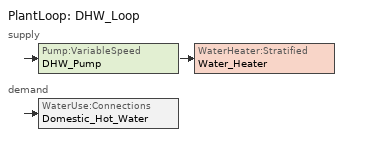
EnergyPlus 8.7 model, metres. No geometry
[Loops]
PlantLoop 'DHW_Loop'
 supply: Pump:VariableSpeed 'DHW_Pump' > WaterHeater:Stratified 'Water_Heater'
 demand: WaterUse:Connections 'Domestic_Hot_Water'
[Building]
Water_Heater DHW Plant Loop Example: North Axis {deg}=0; Terrain=Suburbs; Loads Convergence Tolerance Value=0.04; Temperature Convergence Tolerance Value {deltaC}=0.04; Solar Distribution=FullInteriorAndExterior; Maximum Number of Warmup Days=25; Minimum Number of Warmup Days=6
[Site:Location]
CHICAGO_IL_USA_WMO_725300: Latitude {deg}=42; Longitude {deg}=-87.88; Time Zone {hr}=-6; Elevation {m}=190
[SizingPeriod:DesignDay] Day of Month=21; Humidity Condition Type=Wetbulb; Barometric Pressure {Pa}=99063; Rain Indicator=No; Snow Indicator=No; Daylight Saving Time Indicator=No; Solar Model Indicator=ASHRAEClearSky
Name | Month | Day Type | Maximum Dry-Bulb Temperature {C} | Daily Dry-Bulb Temperature Range {deltaC} | Wetbulb or DewPoint at Maximum Dry-Bulb {C} | Wind Speed {m/s} | Wind Direction {deg} | Sky Clearness
CHICAGO_Ann_Htg_99%_Condns_DB | 1 | WinterDesignDay | -17.3 | 0 | -17.3 | 4.9 | 270 | 0
CHICAGO_Ann_Clg_1%_Condns_DB=>MWB | 7 | SummerDesignDay | 31.5 | 10.7 | 23 | 5.3 | 230 | 1
[Site:WaterMainsTemperature]
Calculation Method=CORRELATION; Annual Average Outdoor Air Temperature {C}=9.69; Maximum Difference In Monthly Average Outdoor Air Temperatures {deltaC}=28.1
[Sizing:Plant]
DHW_Loop: Loop Type=HEATING; Design Loop Exit Temperature {C}=82; Loop Design Temperature Difference {deltaC}=11
[PlantLoop]
DHW_Loop: Fluid Type=WATER; Plant Equipment Operation Scheme=DHW_Loop_Operation; Maximum Loop Temperature {C}=100; Minimum Loop Temperature {C}=3; Maximum Loop Flow Rate {m3/s}=AUTOSIZE; Minimum Loop Flow Rate {m3/s}=0; Plant Loop Volume {m3}=AUTOSIZE; Load Distribution Scheme=OPTIMAL
[PlantEquipmentOperationSchemes]
DHW_Loop_Operation: Control Scheme 1=DHW_Control_Scheme; Control Scheme 1 Schedule=Always_On
[PlantEquipmentOperation:HeatingLoad]
DHW_Control_Scheme: Load Range 1 Lower Limit {W}=0; Load Range 1 Upper Limit {W}=10000000; Range 1 Equipment List=DHW_Plant_Equipment
[PlantEquipmentList]
DHW_Plant_Equipment: Water_Heater
[SetpointManager:Scheduled]
DHW_Loop Set Point Manager: Control Variable=Temperature; Schedule=Hot_Water_Set_Point_Temp_Schedule; Setpoint Node or NodeList=Water_Heater Use Loop Outlet Node
[Pump:VariableSpeed]
DHW_Pump: Design Maximum Flow Rate {m3/s}=AUTOSIZE; Design Pump Head {Pa}=0; Design Power Consumption {W}=AUTOSIZE; Motor Efficiency=1; Fraction of Motor Inefficiencies to Fluid Stream=0; Coefficient 1 of the Part Load Performance Curve=0; Coefficient 2 of the Part Load Performance Curve=1; Coefficient 3 of the Part Load Performance Curve=0; Coefficient 4 of the Part Load Performance Curve=0; Design Minimum Flow Rate {m3/s}=0; Pump Control Type=INTERMITTENT
[WaterHeater:Stratified]
Water_Heater: Tank Volume {m3}=0.1893; Tank Height {m}=1.4; Tank Shape=VerticalCylinder; Maximum Temperature Limit {C}=82.2222; Heater Priority Control=MasterSlave; Heater 1 Setpoint Temperature Schedule=Hot_Water_Set_Point_Temp_Schedule; Heater 1 Deadband Temperature Difference {deltaC}=2; Heater 1 Capacity {W}=4500; Heater 1 Height {m}=1; Heater 2 Setpoint Temperature Schedule=Hot_Water_Set_Point_Temp_Schedule; Heater 2 Deadband Temperature Difference {deltaC}=5; Heater 2 Capacity {W}=4500; Heater 2 Height {m}=0; Heater Fuel Type=ELECTRICITY; Heater Thermal Efficiency=0.98; Off Cycle Parasitic Fuel Consumption Rate {W}=10; Off Cycle Parasitic Fuel Type=ELECTRICITY; Off Cycle Parasitic Heat Fraction to Tank=0; On Cycle Parasitic Fuel Consumption Rate {W}=10; On Cycle Parasitic Fuel Type=ELECTRICITY; On Cycle Parasitic Heat Fraction to Tank=0; Ambient Temperature Indicator=SCHEDULE; Ambient Temperature Schedule=Ambient_Temp_Schedule; Uniform Skin Loss Coefficient per Unit Area to Ambient Temperature {W/m2-K}=0.846; Use Side Effectiveness=1; Inlet Mode=FIXED; Use Side Design Flow Rate {m3/s}=autosize; Number of Nodes=6; Additional Destratification Conductivity {W/m-K}=0.1; Node 1 Additional Loss Coefficient {W/K}=0.15; Node 6 Additional Loss Coefficient {W/K}=0.1
[WaterUse:Connections]
Domestic_Hot_Water: Drain Water Heat Exchanger Type=NONE; Water Use Equipment 1=Sinks; Water Use Equipment 2=Showers
[WaterUse:Equipment] Peak Flow Rate {m3/s}=0.000158; Target Temperature Schedule=Sinks_and_Showers_Temp_Schedule
Name | Flow Rate Fraction Schedule
Sinks | Sinks_Flow_Schedule
Showers | Showers_Flow_Schedule
[Schedule:Compact]
Always_On: THROUGH: 12/31, FOR: AllDays, UNTIL: 24:00, 1
Ambient_Temp_Schedule: THROUGH: 12/31, FOR: AllDays, UNTIL: 24:00, 22
Hot_Water_Set_Point_Temp_Schedule: THROUGH: 12/31, FOR: AllDays, UNTIL: 24:00, 48.89
Sinks_and_Showers_Temp_Schedule: THROUGH: 12/31, FOR: AllDays, UNTIL: 24:00, 40.56
Sinks_Flow_Schedule: THROUGH: 12/31, FOR: AllDays, UNTIL: 1:00, 0.003, UNTIL: 2:00, 0.001, UNTIL: 3:00, 0, UNTIL: 4:00, 0, UNTIL: 5:00, 0.001, UNTIL: 6:00, 0.028, UNTIL: 7:00, 0.105, UNTIL: 8:00, 0.1, UNTIL: 9:00, 0.081, UNTIL: 10:00, 0.059, UNTIL: 11:00, 0.051, UNTIL: 12:00, 0.037, UNTIL: 13:00, 0.031, UNTIL: 14:00, 0.026, UNTIL: 15:00, 0.023, UNTIL: 16:00, 0.033, UNTIL: 17:00, 0.041, UNTIL: 18:00, 0.063, UNTIL: 19:00, 0.075, UNTIL: 20:00, 0.066, UNTIL: 21:00, 0.059, UNTIL: 22:00, 0.046, UNTIL: 23:00, 0.046, UNTIL: 24:00, 0.025
Showers_Flow_Schedule: THROUGH: 12/31, FOR: AllDays, UNTIL: 3:00, 0, UNTIL: 5:00, 0.2, UNTIL: 7:00, 0, UNTIL: 7:10, 1, UNTIL: 10:00, 0, UNTIL: 10:30, 0.3, UNTIL: 13:00, 0, UNTIL: 13:10, 0.5, UNTIL: 16:00, 0, UNTIL: 22:00, 0.1, UNTIL: 24:00, 0
